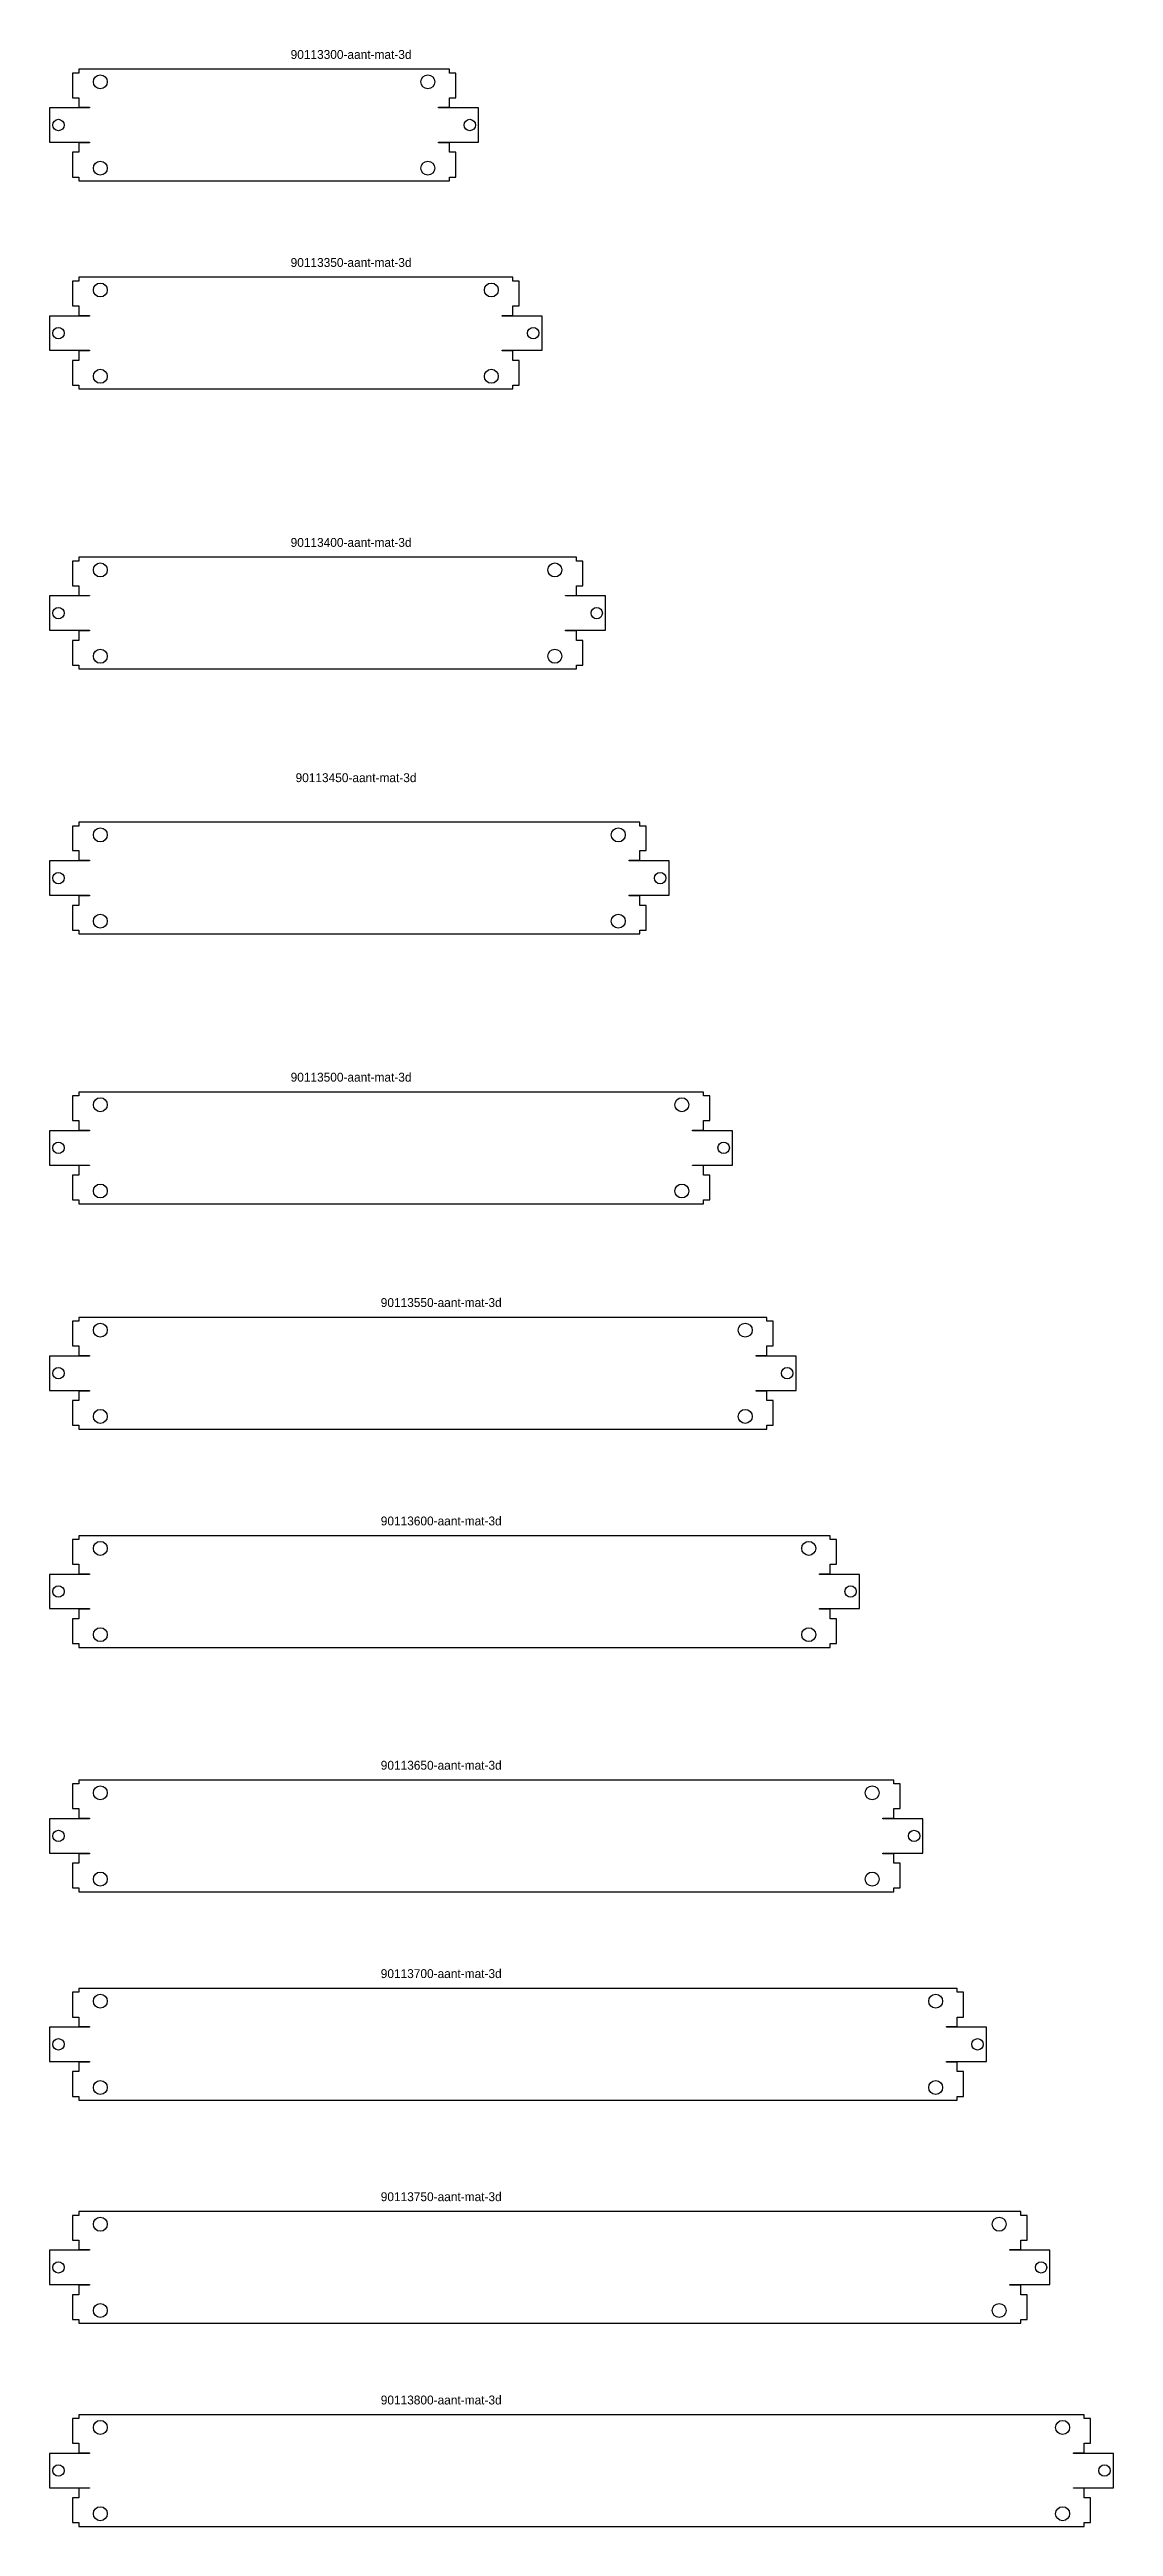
# Model space of a CAD drawing. Header units: millimetres. Extents: x 528 to 1366, y -679 to 1273.
import ezdxf

# ---------------------------------------------------------------- set-up
doc = ezdxf.new("R2010")
doc.units = ezdxf.units.MM
doc.layers.add('BRANDLIJN', color=93, linetype='Continuous')

msp = doc.modelspace()

# ---------------------------------------------------------------- linework, layer by layer
at = {"layer": 'BRANDLIJN', "ltscale": 0.05}
for p, q in [((551.1, 1254.3), (546.1, 1254.3)), ((546.1, 1254.3), (546.1, 1234.8)), ((843.1, 1257.3), (551.1, 1257.3)), ((551.1, 1257.3), (551.1, 1254.3)), ((843.1, 1254.3), (843.1, 1257.3)), ((848.1, 1254.3), (843.1, 1254.3)), ((848.1, 1234.8), (848.1, 1254.3)), ((546.1, 1234.8), (551.1, 1234.8)), ((551.1, 1234.8), (551.1, 1227.3)), ((843.1, 1227.3), (843.1, 1234.8)), ((843.1, 1234.8), (848.1, 1234.8)), ((559.6, 1226.8), (528.1, 1226.8)), ((528.1, 1226.8), (528.1, 1199.8)), ((551.1, 1227.3), (559.6, 1227.3)), ((559.6, 1227.3), (559.6, 1226.8)), ((834.6, 1226.8), (834.6, 1227.3)), ((834.6, 1227.3), (843.1, 1227.3)), ((866.1, 1226.8), (834.6, 1226.8)), ((866.1, 1199.8), (866.1, 1226.8)), ((528.1, 1199.8), (559.6, 1199.8)), ((551.1, 1191.8), (546.1, 1191.8)), ((546.1, 1191.8), (546.1, 1172.3)), ((559.6, 1199.3), (551.1, 1199.3)), ((551.1, 1199.3), (551.1, 1191.8)), ((559.6, 1199.8), (559.6, 1199.3)), ((834.6, 1199.8), (866.1, 1199.8)), ((834.6, 1199.3), (834.6, 1199.8)), ((843.1, 1199.3), (834.6, 1199.3)), ((843.1, 1191.8), (843.1, 1199.3)), ((848.1, 1191.8), (843.1, 1191.8)), ((848.1, 1172.3), (848.1, 1191.8)), ((546.1, 1172.3), (551.1, 1172.3)), ((551.1, 1172.3), (551.1, 1169.3)), ((843.1, 1169.3), (843.1, 1172.3)), ((843.1, 1172.3), (848.1, 1172.3)), ((551.1, 1169.3), (843.1, 1169.3)), ((893.1, 1093.3), (551.1, 1093.3)), ((551.1, 1093.3), (551.1, 1090.3)), ((893.1, 1090.3), (893.1, 1093.3)), ((551.1, 1090.3), (546.1, 1090.3)), ((546.1, 1090.3), (546.1, 1070.8)), ((898.1, 1090.3), (893.1, 1090.3)), ((898.1, 1070.8), (898.1, 1090.3)), ((559.6, 1062.8), (528.1, 1062.8)), ((528.1, 1062.8), (528.1, 1035.8)), ((546.1, 1070.8), (551.1, 1070.8)), ((551.1, 1070.8), (551.1, 1063.3)), ((551.1, 1063.3), (559.6, 1063.3)), ((559.6, 1063.3), (559.6, 1062.8)), ((884.6, 1062.8), (884.6, 1063.3)), ((884.6, 1063.3), (893.1, 1063.3)), ((916.1, 1062.8), (884.6, 1062.8)), ((893.1, 1063.3), (893.1, 1070.8)), ((893.1, 1070.8), (898.1, 1070.8)), ((916.1, 1035.8), (916.1, 1062.8)), ((528.1, 1035.8), (559.6, 1035.8)), ((559.6, 1035.3), (551.1, 1035.3)), ((551.1, 1035.3), (551.1, 1027.8)), ((559.6, 1035.8), (559.6, 1035.3)), ((884.6, 1035.8), (916.1, 1035.8)), ((884.6, 1035.3), (884.6, 1035.8)), ((893.1, 1035.3), (884.6, 1035.3)), ((893.1, 1027.8), (893.1, 1035.3)), ((551.1, 1027.8), (546.1, 1027.8)), ((546.1, 1027.8), (546.1, 1008.3)), ((898.1, 1027.8), (893.1, 1027.8)), ((898.1, 1008.3), (898.1, 1027.8)), ((546.1, 1008.3), (551.1, 1008.3)), ((551.1, 1008.3), (551.1, 1005.3)), ((551.1, 1005.3), (893.1, 1005.3)), ((893.1, 1005.3), (893.1, 1008.3)), ((893.1, 1008.3), (898.1, 1008.3)), ((551.1, 869.7), (546.1, 869.7)), ((546.1, 869.7), (546.1, 850.2)), ((943.1, 872.7), (551.1, 872.7)), ((551.1, 872.7), (551.1, 869.7)), ((943.1, 869.7), (943.1, 872.7)), ((948.1, 869.7), (943.1, 869.7)), ((948.1, 850.2), (948.1, 869.7)), ((559.6, 842.2), (528.1, 842.2)), ((528.1, 842.2), (528.1, 815.2)), ((546.1, 850.2), (551.1, 850.2)), ((551.1, 850.2), (551.1, 842.7)), ((551.1, 842.7), (559.6, 842.7)), ((559.6, 842.7), (559.6, 842.2)), ((934.6, 842.2), (934.6, 842.7)), ((934.6, 842.7), (943.1, 842.7)), ((966.1, 842.2), (934.6, 842.2)), ((943.1, 842.7), (943.1, 850.2)), ((943.1, 850.2), (948.1, 850.2)), ((966.1, 815.2), (966.1, 842.2)), ((528.1, 815.2), (559.6, 815.2)), ((551.1, 807.2), (546.1, 807.2)), ((546.1, 807.2), (546.1, 787.7)), ((559.6, 814.7), (551.1, 814.7)), ((551.1, 814.7), (551.1, 807.2)), ((559.6, 815.2), (559.6, 814.7)), ((934.6, 815.2), (966.1, 815.2)), ((934.6, 814.7), (934.6, 815.2)), ((943.1, 814.7), (934.6, 814.7)), ((943.1, 807.2), (943.1, 814.7)), ((948.1, 807.2), (943.1, 807.2)), ((948.1, 787.7), (948.1, 807.2)), ((546.1, 787.7), (551.1, 787.7)), ((551.1, 787.7), (551.1, 784.7)), ((551.1, 784.7), (943.1, 784.7)), ((943.1, 784.7), (943.1, 787.7)), ((943.1, 787.7), (948.1, 787.7)), ((993.1, 663.9), (551.1, 663.9)), ((551.1, 663.9), (551.1, 660.9)), ((993.1, 660.9), (993.1, 663.9)), ((551.1, 660.9), (546.1, 660.9)), ((546.1, 660.9), (546.1, 641.5)), ((998.1, 660.9), (993.1, 660.9)), ((998.1, 641.5), (998.1, 660.9)), ((559.6, 633.4), (528.1, 633.4)), ((528.1, 633.4), (528.1, 606.4)), ((546.1, 641.5), (551.1, 641.5)), ((551.1, 641.5), (551.1, 633.9)), ((551.1, 633.9), (559.6, 633.9)), ((559.6, 633.9), (559.6, 633.4)), ((984.6, 633.4), (984.6, 633.9)), ((984.6, 633.9), (993.1, 633.9)), ((1016.1, 633.4), (984.6, 633.4)), ((993.1, 633.9), (993.1, 641.5)), ((993.1, 641.5), (998.1, 641.5)), ((1016.1, 606.4), (1016.1, 633.4)), ((528.1, 606.4), (559.6, 606.4)), ((559.6, 605.9), (551.1, 605.9)), ((551.1, 605.9), (551.1, 598.4)), ((559.6, 606.4), (559.6, 605.9)), ((984.6, 606.4), (1016.1, 606.4)), ((984.6, 605.9), (984.6, 606.4)), ((993.1, 605.9), (984.6, 605.9)), ((993.1, 598.4), (993.1, 605.9)), ((551.1, 598.4), (546.1, 598.4)), ((546.1, 598.4), (546.1, 578.9)), ((998.1, 598.4), (993.1, 598.4)), ((998.1, 578.9), (998.1, 598.4)), ((546.1, 578.9), (551.1, 578.9)), ((551.1, 578.9), (551.1, 575.9)), ((551.1, 575.9), (993.1, 575.9)), ((993.1, 575.9), (993.1, 578.9)), ((993.1, 578.9), (998.1, 578.9)), ((1043.1, 451.3), (551.1, 451.3)), ((551.1, 451.3), (551.1, 448.3)), ((1043.1, 448.3), (1043.1, 451.3)), ((551.1, 448.3), (546.1, 448.3)), ((546.1, 448.3), (546.1, 428.8)), ((1048.1, 448.3), (1043.1, 448.3)), ((1048.1, 428.8), (1048.1, 448.3)), ((559.6, 420.8), (528.1, 420.8)), ((528.1, 420.8), (528.1, 393.8)), ((546.1, 428.8), (551.1, 428.8)), ((551.1, 428.8), (551.1, 421.3)), ((551.1, 421.3), (559.6, 421.3)), ((559.6, 421.3), (559.6, 420.8)), ((1034.6, 420.8), (1034.6, 421.3)), ((1034.6, 421.3), (1043.1, 421.3)), ((1066.1, 420.8), (1034.6, 420.8)), ((1043.1, 421.3), (1043.1, 428.8)), ((1043.1, 428.8), (1048.1, 428.8)), ((1066.1, 393.8), (1066.1, 420.8)), ((528.1, 393.8), (559.6, 393.8)), ((559.6, 393.3), (551.1, 393.3)), ((551.1, 393.3), (551.1, 385.8)), ((559.6, 393.8), (559.6, 393.3)), ((1034.6, 393.8), (1066.1, 393.8)), ((1034.6, 393.3), (1034.6, 393.8)), ((1043.1, 393.3), (1034.6, 393.3)), ((1043.1, 385.8), (1043.1, 393.3)), ((551.1, 385.8), (546.1, 385.8)), ((546.1, 385.8), (546.1, 366.3)), ((1048.1, 385.8), (1043.1, 385.8)), ((1048.1, 366.3), (1048.1, 385.8)), ((546.1, 366.3), (551.1, 366.3)), ((551.1, 366.3), (551.1, 363.3)), ((551.1, 363.3), (1043.1, 363.3)), ((1043.1, 363.3), (1043.1, 366.3)), ((1043.1, 366.3), (1048.1, 366.3)), ((1093.1, 273.7), (551.1, 273.7)), ((551.1, 273.7), (551.1, 270.7)), ((1093.1, 270.7), (1093.1, 273.7)), ((551.1, 270.7), (546.1, 270.7)), ((546.1, 270.7), (546.1, 251.2)), ((1098.1, 270.7), (1093.1, 270.7)), ((1098.1, 251.2), (1098.1, 270.7)), ((559.6, 243.2), (528.1, 243.2)), ((528.1, 243.2), (528.1, 216.2)), ((546.1, 251.2), (551.1, 251.2)), ((551.1, 251.2), (551.1, 243.7)), ((551.1, 243.7), (559.6, 243.7)), ((559.6, 243.7), (559.6, 243.2)), ((1084.6, 243.2), (1084.6, 243.7)), ((1084.6, 243.7), (1093.1, 243.7)), ((1116.1, 243.2), (1084.6, 243.2)), ((1093.1, 243.7), (1093.1, 251.2)), ((1093.1, 251.2), (1098.1, 251.2)), ((1116.1, 216.2), (1116.1, 243.2)), ((528.1, 216.2), (559.6, 216.2)), ((559.6, 215.7), (551.1, 215.7)), ((551.1, 215.7), (551.1, 208.2)), ((559.6, 216.2), (559.6, 215.7)), ((1084.6, 216.2), (1116.1, 216.2)), ((1084.6, 215.7), (1084.6, 216.2)), ((1093.1, 215.7), (1084.6, 215.7)), ((1093.1, 208.2), (1093.1, 215.7)), ((551.1, 208.2), (546.1, 208.2)), ((546.1, 208.2), (546.1, 188.7)), ((1098.1, 208.2), (1093.1, 208.2)), ((1098.1, 188.7), (1098.1, 208.2)), ((546.1, 188.7), (551.1, 188.7)), ((551.1, 188.7), (551.1, 185.7)), ((551.1, 185.7), (1093.1, 185.7)), ((1093.1, 185.7), (1093.1, 188.7)), ((1093.1, 188.7), (1098.1, 188.7)), ((551.1, 98.7), (546.1, 98.7)), ((546.1, 98.7), (546.1, 79.2)), ((1143.1, 101.7), (551.1, 101.7)), ((551.1, 101.7), (551.1, 98.7)), ((1143.1, 98.7), (1143.1, 101.7)), ((1148.1, 98.7), (1143.1, 98.7)), ((1148.1, 79.2), (1148.1, 98.7)), ((546.1, 79.2), (551.1, 79.2)), ((551.1, 79.2), (551.1, 71.7)), ((1143.1, 71.7), (1143.1, 79.2)), ((1143.1, 79.2), (1148.1, 79.2)), ((559.6, 71.2), (528.1, 71.2)), ((528.1, 71.2), (528.1, 44.2)), ((551.1, 71.7), (559.6, 71.7)), ((559.6, 71.7), (559.6, 71.2)), ((1134.6, 71.2), (1134.6, 71.7)), ((1134.6, 71.7), (1143.1, 71.7)), ((1166.1, 71.2), (1134.6, 71.2)), ((1166.1, 44.2), (1166.1, 71.2)), ((528.1, 44.2), (559.6, 44.2)), ((559.6, 43.7), (551.1, 43.7)), ((551.1, 43.7), (551.1, 36.2)), ((559.6, 44.2), (559.6, 43.7)), ((1134.6, 44.2), (1166.1, 44.2)), ((1134.6, 43.7), (1134.6, 44.2)), ((1143.1, 43.7), (1134.6, 43.7)), ((1143.1, 36.2), (1143.1, 43.7)), ((551.1, 36.2), (546.1, 36.2)), ((546.1, 36.2), (546.1, 16.7)), ((1148.1, 36.2), (1143.1, 36.2)), ((1148.1, 16.7), (1148.1, 36.2)), ((546.1, 16.7), (551.1, 16.7)), ((551.1, 16.7), (551.1, 13.7)), ((551.1, 13.7), (1143.1, 13.7)), ((1143.1, 13.7), (1143.1, 16.7)), ((1143.1, 16.7), (1148.1, 16.7)), ((551.1, -93.9), (546.1, -93.9)), ((546.1, -93.9), (546.1, -113.4)), ((1193.1, -90.9), (551.1, -90.9)), ((551.1, -90.9), (551.1, -93.9)), ((1193.1, -93.9), (1193.1, -90.9)), ((1198.1, -93.9), (1193.1, -93.9)), ((1198.1, -113.4), (1198.1, -93.9)), ((546.1, -113.4), (551.1, -113.4)), ((551.1, -113.4), (551.1, -120.9)), ((1193.1, -120.9), (1193.1, -113.4)), ((1193.1, -113.4), (1198.1, -113.4)), ((559.6, -121.4), (528.1, -121.4)), ((528.1, -121.4), (528.1, -148.4)), ((551.1, -120.9), (559.6, -120.9)), ((559.6, -120.9), (559.6, -121.4)), ((1184.6, -121.4), (1184.6, -120.9)), ((1184.6, -120.9), (1193.1, -120.9)), ((1216.1, -121.4), (1184.6, -121.4)), ((1216.1, -148.4), (1216.1, -121.4)), ((528.1, -148.4), (559.6, -148.4)), ((559.6, -148.9), (551.1, -148.9)), ((551.1, -148.9), (551.1, -156.4)), ((559.6, -148.4), (559.6, -148.9)), ((1184.6, -148.4), (1216.1, -148.4)), ((1184.6, -148.9), (1184.6, -148.4)), ((1193.1, -148.9), (1184.6, -148.9)), ((1193.1, -156.4), (1193.1, -148.9)), ((551.1, -156.4), (546.1, -156.4)), ((546.1, -156.4), (546.1, -175.9)), ((1198.1, -156.4), (1193.1, -156.4)), ((1198.1, -175.9), (1198.1, -156.4)), ((546.1, -175.9), (551.1, -175.9)), ((551.1, -175.9), (551.1, -178.9)), ((551.1, -178.9), (1193.1, -178.9)), ((1193.1, -178.9), (1193.1, -175.9)), ((1193.1, -175.9), (1198.1, -175.9)), ((551.1, -258.1), (546.1, -258.1)), ((546.1, -258.1), (546.1, -277.6)), ((1243.1, -255.1), (551.1, -255.1)), ((551.1, -255.1), (551.1, -258.1)), ((1243.1, -258.1), (1243.1, -255.1)), ((1248.1, -258.1), (1243.1, -258.1)), ((1248.1, -277.6), (1248.1, -258.1)), ((559.6, -285.6), (528.1, -285.6)), ((528.1, -285.6), (528.1, -312.6)), ((546.1, -277.6), (551.1, -277.6)), ((551.1, -277.6), (551.1, -285.1)), ((551.1, -285.1), (559.6, -285.1)), ((559.6, -285.1), (559.6, -285.6)), ((1234.6, -285.6), (1234.6, -285.1)), ((1234.6, -285.1), (1243.1, -285.1)), ((1266.1, -285.6), (1234.6, -285.6)), ((1243.1, -285.1), (1243.1, -277.6)), ((1243.1, -277.6), (1248.1, -277.6)), ((1266.1, -312.6), (1266.1, -285.6)), ((528.1, -312.6), (559.6, -312.6)), ((551.1, -320.6), (546.1, -320.6)), ((546.1, -320.6), (546.1, -340.1)), ((559.6, -313.1), (551.1, -313.1)), ((551.1, -313.1), (551.1, -320.6)), ((559.6, -312.6), (559.6, -313.1)), ((1234.6, -312.6), (1266.1, -312.6)), ((1234.6, -313.1), (1234.6, -312.6)), ((1243.1, -313.1), (1234.6, -313.1)), ((1243.1, -320.6), (1243.1, -313.1)), ((1248.1, -320.6), (1243.1, -320.6)), ((1248.1, -340.1), (1248.1, -320.6)), ((546.1, -340.1), (551.1, -340.1)), ((551.1, -340.1), (551.1, -343.1)), ((551.1, -343.1), (1243.1, -343.1)), ((1243.1, -343.1), (1243.1, -340.1)), ((1243.1, -340.1), (1248.1, -340.1)), ((551.1, -433.9), (546.1, -433.9)), ((546.1, -433.9), (546.1, -453.4)), ((1293.1, -430.9), (551.1, -430.9)), ((551.1, -430.9), (551.1, -433.9)), ((1293.1, -433.9), (1293.1, -430.9)), ((1298.1, -433.9), (1293.1, -433.9)), ((1298.1, -453.4), (1298.1, -433.9)), ((559.6, -461.4), (528.1, -461.4)), ((528.1, -461.4), (528.1, -488.4)), ((546.1, -453.4), (551.1, -453.4)), ((551.1, -453.4), (551.1, -460.9)), ((551.1, -460.9), (559.6, -460.9)), ((559.6, -460.9), (559.6, -461.4)), ((1284.6, -461.4), (1284.6, -460.9)), ((1284.6, -460.9), (1293.1, -460.9)), ((1316.1, -461.4), (1284.6, -461.4)), ((1293.1, -460.9), (1293.1, -453.4)), ((1293.1, -453.4), (1298.1, -453.4)), ((1316.1, -488.4), (1316.1, -461.4)), ((528.1, -488.4), (559.6, -488.4)), ((551.1, -496.4), (546.1, -496.4)), ((546.1, -496.4), (546.1, -515.9)), ((559.6, -488.9), (551.1, -488.9)), ((551.1, -488.9), (551.1, -496.4)), ((559.6, -488.4), (559.6, -488.9)), ((1284.6, -488.4), (1316.1, -488.4)), ((1284.6, -488.9), (1284.6, -488.4)), ((1293.1, -488.9), (1284.6, -488.9)), ((1293.1, -496.4), (1293.1, -488.9)), ((1298.1, -496.4), (1293.1, -496.4)), ((1298.1, -515.9), (1298.1, -496.4)), ((546.1, -515.9), (551.1, -515.9)), ((551.1, -515.9), (551.1, -518.9)), ((551.1, -518.9), (1293.1, -518.9)), ((1293.1, -518.9), (1293.1, -515.9)), ((1293.1, -515.9), (1298.1, -515.9)), ((551.1, -594), (546.1, -594)), ((546.1, -594), (546.1, -613.5)), ((1343.1, -591), (551.1, -591)), ((551.1, -591), (551.1, -594)), ((1343.1, -594), (1343.1, -591)), ((1348.1, -594), (1343.1, -594)), ((1348.1, -613.5), (1348.1, -594)), ((559.6, -621.5), (528.1, -621.5)), ((528.1, -621.5), (528.1, -648.5)), ((546.1, -613.5), (551.1, -613.5)), ((551.1, -613.5), (551.1, -621)), ((551.1, -621), (559.6, -621)), ((559.6, -621), (559.6, -621.5)), ((1334.6, -621.5), (1334.6, -621)), ((1334.6, -621), (1343.1, -621)), ((1366.1, -621.5), (1334.6, -621.5)), ((1343.1, -621), (1343.1, -613.5)), ((1343.1, -613.5), (1348.1, -613.5)), ((1366.1, -648.5), (1366.1, -621.5)), ((528.1, -648.5), (559.6, -648.5)), ((551.1, -656.5), (546.1, -656.5)), ((546.1, -656.5), (546.1, -676)), ((559.6, -649), (551.1, -649)), ((551.1, -649), (551.1, -656.5)), ((559.6, -648.5), (559.6, -649)), ((1334.6, -648.5), (1366.1, -648.5)), ((1334.6, -649), (1334.6, -648.5)), ((1343.1, -649), (1334.6, -649)), ((1343.1, -656.5), (1343.1, -649)), ((1348.1, -656.5), (1343.1, -656.5)), ((1348.1, -676), (1348.1, -656.5)), ((546.1, -676), (551.1, -676)), ((551.1, -676), (551.1, -679)), ((551.1, -679), (1343.1, -679)), ((1343.1, -679), (1343.1, -676)), ((1343.1, -676), (1348.1, -676))]:
    msp.add_line(p, q, dxfattribs=at)
for centre, radius in [((568.1, 1247.3), 5.5), ((826.1, 1247.3), 5.5), ((535.1, 1213.3), 4.5), ((859.1, 1213.3), 4.5), ((568.1, 1179.3), 5.5), ((826.1, 1179.3), 5.5), ((568.1, 1083.3), 5.5), ((876.1, 1083.3), 5.5), ((535.1, 1049.3), 4.5), ((909.1, 1049.3), 4.5), ((568.1, 1015.3), 5.5), ((876.1, 1015.3), 5.5), ((568.1, 862.7), 5.5), ((926.1, 862.7), 5.5), ((535.1, 828.7), 4.5), ((959.1, 828.7), 4.5), ((568.1, 794.7), 5.5), ((926.1, 794.7), 5.5), ((568.1, 653.9), 5.5), ((976.1, 653.9), 5.5), ((535.1, 619.9), 4.5), ((1009.1, 619.9), 4.5), ((568.1, 585.9), 5.5), ((976.1, 585.9), 5.5), ((568.1, 441.3), 5.5), ((1026.1, 441.3), 5.5), ((535.1, 407.3), 4.5), ((1059.1, 407.3), 4.5), ((568.1, 373.3), 5.5), ((1026.1, 373.3), 5.5), ((568.1, 263.7), 5.5), ((1076.1, 263.7), 5.5), ((535.1, 229.7), 4.5), ((1109.1, 229.7), 4.5), ((568.1, 195.7), 5.5), ((1076.1, 195.7), 5.5), ((568.1, 91.7), 5.5), ((1126.1, 91.7), 5.5), ((535.1, 57.7), 4.5), ((1159.1, 57.7), 4.5), ((568.1, 23.7), 5.5), ((1126.1, 23.7), 5.5), ((568.1, -100.9), 5.5), ((1176.1, -100.9), 5.5), ((535.1, -134.9), 4.5), ((1209.1, -134.9), 4.5), ((568.1, -168.9), 5.5), ((1176.1, -168.9), 5.5), ((568.1, -265.1), 5.5), ((1226.1, -265.1), 5.5), ((535.1, -299.1), 4.5), ((1259.1, -299.1), 4.5), ((568.1, -333.1), 5.5), ((1226.1, -333.1), 5.5), ((568.1, -440.9), 5.5), ((1276.1, -440.9), 5.5), ((535.1, -474.9), 4.5), ((1309.1, -474.9), 4.5), ((568.1, -508.9), 5.5), ((1276.1, -508.9), 5.5), ((568.1, -601), 5.5), ((1326.1, -601), 5.5), ((535.1, -635), 4.5), ((1359.1, -635), 4.5), ((568.1, -669), 5.5), ((1326.1, -669), 5.5)]:
    msp.add_circle(centre, radius, dxfattribs=at)

# ---------------------------------------------------------------- texts
for s, p in [('90113300-aant-mat-3d', (718, 1265.4, 10.8)), ('90113350-aant-mat-3d', (718, 1101.5, 10.8)), ('90113400-aant-mat-3d', (718, 880.9, 10.8)), ('90113450-aant-mat-3d', (721.9, 695.5, 10.8)), ('90113500-aant-mat-3d', (718, 459.5, 10.8)), ('90113550-aant-mat-3d', (789, 281.9, 10.8)), ('90113600-aant-mat-3d', (789, 109.8, 10.8)), ('90113650-aant-mat-3d', (789, -82.7, 10.8)), ('90113700-aant-mat-3d', (789, -246.9, 10.8)), ('90113750-aant-mat-3d', (789, -422.7, 10.8)), ('90113800-aant-mat-3d', (789, -582.9, 10.8))]:
    msp.add_text(s, height=7, dxfattribs=at).set_placement(p)

doc.saveas('drawing.dxf')
